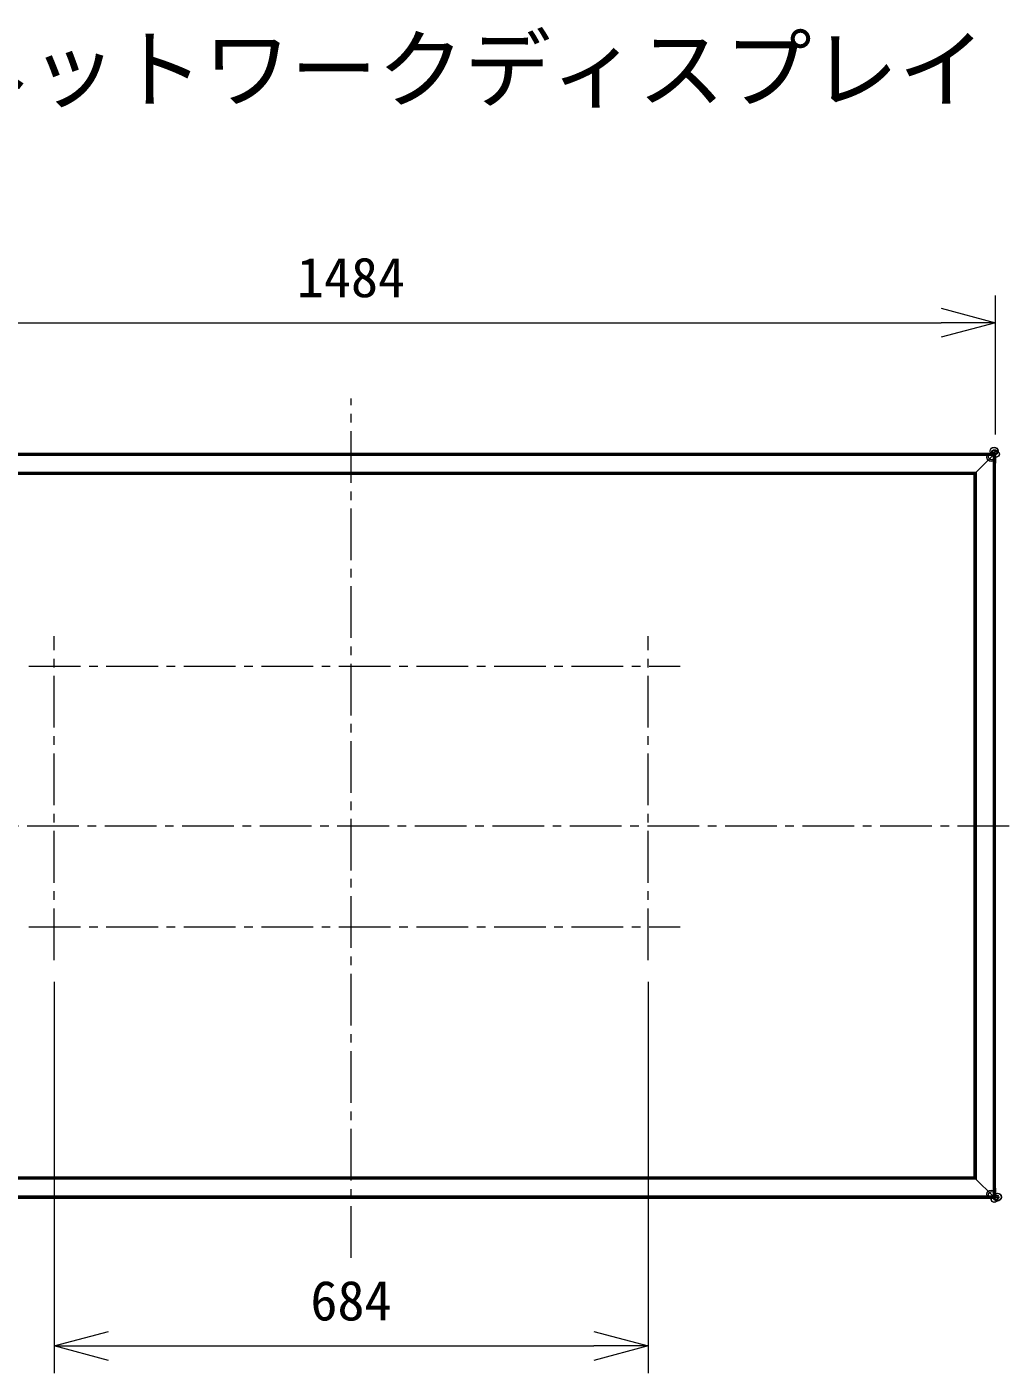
# Model space of a CAD drawing. Units: millimetres, scale not verified. Extents: x -62 to 63, y -57 to 57.
# Drawn here: x -31.6 to 13.6, y -5.2 to 56.8 of the extents above; entities that cross this region are included whole.
import ezdxf
from ezdxf.enums import TextEntityAlignment as Align

# ---------------------------------------------------------------- set-up
doc = ezdxf.new("R2010")
doc.units = ezdxf.units.MM
doc.header["$LTSCALE"] = 0.125
doc.linetypes.add('USER1', pattern=[28.575, 19.05, -3.175, 3.175, -3.175])
for name, color, linetype, lineweight in [('0-0_0', 7, 'Continuous', 18), ('0-5_SUNPO', 3, 'Continuous', 18), ('0-6_GAIKEI', 1, 'Continuous', 18)]:
    doc.layers.add(name, color=color, linetype=linetype, lineweight=lineweight)
doc.layers.add('0-2_MOJI1', color=7, linetype='Continuous')
doc.styles.add('ＭＳ ゴシック', font='')
doc.styles.get('ＭＳ ゴシック').set_extended_font_data('MS Gothic')

# ---------------------------------------------------------------- blocks, each defined once
blk = doc.blocks.new('_Open30')
at = {"layer": '0-0_0'}
blk.add_line((0, 0), (-1, 0), dxfattribs=at)
blk.add_lwpolyline([(-1, 0.26795), (0, 0), (-1, -0.26795)], dxfattribs=at)
blk = doc.blocks.new('D3')
at = {"layer": '0-5_SUNPO'}
for p, q in [((34.1121, 326.2857), (34.1121, 308.2606)), ((61.4721, 326.2857), (61.4721, 308.2606)), ((36.6121, 309.5106), (58.9721, 309.5106))]:
    blk.add_line(p, q, dxfattribs=at)
at = {"layer": '0-5_SUNPO', "xscale": 2.5, "yscale": 2.5, "rotation": 180}
blk.add_blockref('_Open30', (34.1121, 309.5106), dxfattribs=at)
at = {"layer": '0-5_SUNPO', "xscale": 2.5, "yscale": 2.5}
blk.add_blockref('_Open30', (61.4721, 309.5106), dxfattribs=at)
at = {"layer": '0-5_SUNPO', "color": 7, "style": 'ＭＳ ゴシック'}
blk.add_text('684', height=1.833, dxfattribs=at).set_placement((45.9171, 310.1356), align=Align.BOTTOM_LEFT)
blk = doc.blocks.new('D4')
at = {"layer": '0-5_SUNPO'}
for p, q in [((18.1121, 351.5022), (18.1121, 357.9108)), ((77.4721, 351.5022), (77.4721, 357.9108)), ((20.6121, 356.6608), (74.9721, 356.6608))]:
    blk.add_line(p, q, dxfattribs=at)
at = {"layer": '0-5_SUNPO', "xscale": 2.5, "yscale": 2.5, "rotation": 180}
blk.add_blockref('_Open30', (18.1121, 356.6608), dxfattribs=at)
at = {"layer": '0-5_SUNPO', "xscale": 2.5, "yscale": 2.5}
blk.add_blockref('_Open30', (77.4721, 356.6608), dxfattribs=at)
at = {"layer": '0-5_SUNPO', "color": 7, "style": 'ＭＳ ゴシック'}
blk.add_text('1484', height=1.833, dxfattribs=at).set_placement((45.2921, 357.2858), align=Align.BOTTOM_LEFT)

msp = doc.modelspace()

# ---------------------------------------------------------------- linework, layer by layer
at = {"layer": '0-6_GAIKEI', "color": 9, "linetype": 'USER1'}
for p, q in [((-16.6985, 0.0633), (-16.6985, 39.6584)), ((-30.3785, 13.7848), (-30.3785, 28.7104)), ((-3.0185, 13.7848), (-3.0185, 28.7104)), ((-31.5459, 27.3272), (-1.5337, 27.3272)), ((-49.4797, 19.9792), (14.9004, 19.9792)), ((-31.5459, 15.3272), (-1.5337, 15.3272))]:
    msp.add_line(p, q, dxfattribs=at)
at = {"layer": '0-6_GAIKEI', "color": 7}
for p, q in [((-46.2705, 37.1512), (12.8735, 37.1512)), ((12.8735, 37.1395), (12.8735, 37.1512)), ((12.905, 37.1397), (12.97, 37.0748)), ((12.9815, 37.0012), (12.9735, 37.0012)), ((12.9735, 36.6812), (12.9815, 36.6812)), ((12.9815, 37.0012), (12.9815, 36.6812)), ((11.996, 3.7848), (11.9958, 3.7849)), ((12.9815, 3.2772), (12.9735, 3.2772)), ((12.9815, 3.2772), (12.9815, 2.9572)), ((12.8735, 2.8072), (-46.2705, 2.8072)), ((12.8735, 2.8072), (12.8735, 2.819)), ((12.8965, 2.8152), (12.8735, 2.8152)), ((12.8965, 2.8152), (12.8965, 2.8152)), ((12.97, 2.8837), (12.905, 2.8188)), ((12.9735, 2.9572), (12.9815, 2.9572)), ((12.9735, 2.8922), (12.9735, 2.8922))]:
    msp.add_line(p, q, dxfattribs=at)
at = {"layer": '0-6_GAIKEI'}
for p, q in [((-46.2705, 37.1395), (12.8735, 37.1395)), ((-46.2705, 37.083), (12.8735, 37.083)), ((-46.2705, 37.0547), (12.8735, 37.0547)), ((12.0668, 36.2445), (12.8735, 37.0512)), ((12.8769, 37.0467), (12.8689, 37.0467)), ((12.8735, 37.0512), (12.8735, 37.1395)), ((12.8934, 37.1315), (12.8735, 37.1315)), ((12.8735, 37.075), (12.8939, 37.075)), ((12.8769, 37.0467), (12.8939, 37.0749)), ((12.9052, 37.0636), (12.8769, 37.0467)), ((12.8769, 37.0467), (12.8769, 2.9118)), ((12.8941, 37.1308), (12.8934, 37.1315)), ((12.8939, 37.075), (12.8941, 37.1308)), ((12.8939, 37.0749), (12.8939, 37.075)), ((12.961, 37.0639), (12.9052, 37.0636)), ((12.9052, 37.0636), (12.9052, 37.0636)), ((12.9052, 37.0636), (12.9052, 2.8949)), ((12.9618, 37.0632), (12.961, 37.0639)), ((12.9618, 37.0632), (12.9618, 2.8953)), ((-45.4895, 36.2702), (12.0925, 36.2702)), ((-45.4638, 36.2445), (12.0668, 36.2445)), ((-45.3928, 36.1735), (11.9958, 36.1735)), ((11.9958, 36.1735), (11.996, 36.1737)), ((11.9958, 36.1735), (11.9958, 3.7849)), ((11.996, 36.1737), (11.996, 3.7848)), ((12.0284, 36.2062), (12.0284, 3.7523)), ((12.0421, 36.2199), (12.0421, 3.7386)), ((12.0668, 36.2445), (12.0668, 3.714)), ((12.0925, 36.2702), (12.0925, 3.6883)), ((12.0421, 3.7386), (-45.4392, 3.7386)), ((12.0284, 3.7523), (-45.4255, 3.7523)), ((11.996, 3.7848), (-45.393, 3.7848)), ((11.9958, 3.7849), (-45.3928, 3.7849)), ((12.0284, 3.7523), (11.996, 3.7848)), ((12.0421, 3.7386), (12.0284, 3.7523)), ((12.0668, 3.714), (12.0421, 3.7386)), ((12.0925, 3.6883), (-45.4895, 3.6883)), ((12.0668, 3.714), (-45.4638, 3.714)), ((12.8735, 2.9072), (12.0668, 3.714)), ((12.8735, 2.9038), (-46.2705, 2.9038)), ((12.8735, 2.8755), (-46.2705, 2.8755)), ((12.8735, 2.819), (-46.2705, 2.819)), ((12.8689, 2.9118), (12.8769, 2.9118)), ((12.8735, 2.819), (12.8735, 2.9072)), ((12.8939, 2.8835), (12.8735, 2.8835)), ((12.8735, 2.827), (12.8934, 2.827)), ((12.8769, 2.9118), (12.9052, 2.8949)), ((12.8939, 2.8835), (12.8769, 2.9118)), ((12.8934, 2.827), (12.8941, 2.8277)), ((12.8939, 2.8835), (12.8939, 2.8835)), ((12.8941, 2.8277), (12.8939, 2.8835)), ((12.9052, 2.8949), (12.9052, 2.8949)), ((12.9052, 2.8949), (12.961, 2.8946)), ((12.961, 2.8946), (12.9618, 2.8953))]:
    msp.add_line(p, q, dxfattribs=at)
at = {"layer": '0-6_GAIKEI', "color": 7}
for points in [[(12.8735, 37.1432), (12.8965, 37.1432), (12.8965, 37.1432)], [(12.9735, 37.0663), (12.9735, 37.0663), (12.9735, 2.8922)]]:
    msp.add_lwpolyline(points, dxfattribs=at)
at = {"layer": '0-6_GAIKEI'}
for points in [[(-45.4392, 36.2199), (12.0421, 36.2199), (12.0668, 36.2445)], [(-45.4255, 36.2062), (12.0284, 36.2062), (12.0421, 36.2199)], [(-45.393, 36.1737), (11.996, 36.1737), (12.0284, 36.2062)]]:
    msp.add_lwpolyline(points, dxfattribs=at)
for centre, radius in [((12.9223, 37.2435), 0.1846), ((12.9166, 37.2351), 0.1781), ((12.9362, 37.1824), 0.122), ((12.9407, 37.1679), 0.1067), ((13.0305, 37.1012), 0.1404), ((13.0258, 37.1028), 0.1355), ((12.7922, 36.9618), 0.1977), ((12.8166, 36.9932), 0.1579), ((12.8233, 36.9863), 0.1581), ((12.875, 37.0404), 0.0394), ((12.8679, 37.1512), 0.0297), ((12.8812, 37.0509), 0.0272), ((12.8823, 37.0518), 0.0258), ((12.8827, 37.0528), 0.0248), ((12.8872, 37.0548), 0.0201), ((12.8821, 37.1468), 0.0149), ((12.9268, 37.1076), 0.041), ((12.8921, 37.0707), 0.00457), ((12.9179, 37.116), 0.0288), ((12.9108, 37.1237), 0.0184), ((12.8941, 37.0752), 0.0004), ((12.9371, 37.1282), 0.0432), ((12.9073, 37.1288), 0.0122), ((12.9383, 37.096), 0.0404), ((12.9042, 37.1354), 0.00486), ((12.9033, 37.1371), 0.00313), ((12.9037, 37.1371), 0.00317), ((12.9036, 37.1381), 0.00212), ((12.9053, 37.0637), 0.00013), ((12.9582, 37.1078), 0.0442), ((12.949, 37.0849), 0.0249), ((12.9573, 37.0781), 0.0142), ((12.9605, 37.0762), 0.0105), ((12.9663, 37.0737), 0.00417), ((12.9766, 37.0534), 0.0132), ((12.9674, 37.073), 0.00312), ((12.9683, 37.0733), 0.00217), ((12.7921, 2.9966), 0.1977), ((12.8166, 2.9655), 0.1581), ((12.8235, 2.9722), 0.1579), ((12.9315, 2.7582), 0.1404), ((12.9331, 2.7629), 0.1355), ((12.8729, 2.9125), 0.0368), ((12.8775, 2.9146), 0.0351), ((12.8814, 2.9073), 0.0268), ((12.8827, 2.9063), 0.0252), ((12.8834, 2.9042), 0.0232), ((12.8836, 2.8122), 0.0132), ((12.9263, 2.8505), 0.0404), ((13.0653, 2.8721), 0.1781), ((13.0737, 2.8664), 0.1846), ((12.9151, 2.8397), 0.0249), ((13.0126, 2.8525), 0.122), ((12.9981, 2.848), 0.1067), ((12.899, 2.8975), 0.00666), ((12.938, 2.8305), 0.0442), ((12.9083, 2.8315), 0.0142), ((12.9064, 2.8282), 0.0105), ((12.9379, 2.862), 0.041), ((12.904, 2.8224), 0.00417), ((12.9032, 2.8213), 0.00312), ((12.9036, 2.8204), 0.00217), ((12.9056, 2.8945), 0.0005), ((12.9584, 2.8516), 0.0432), ((12.9462, 2.8709), 0.0288), ((12.9539, 2.8779), 0.0184), ((12.959, 2.8815), 0.0122), ((12.9814, 2.9208), 0.0297), ((12.9657, 2.8845), 0.00486), ((12.977, 2.9066), 0.0149), ((12.9673, 2.885), 0.00317), ((12.9674, 2.8855), 0.00313), ((12.9683, 2.8852), 0.00212)]:
    msp.add_circle(centre, radius, dxfattribs=at)
at = {"layer": '0-6_GAIKEI', "color": 7}
for centre, start, end in [((12.8965, 37.1312), 45, 90), ((12.8965, 2.8272), 270, 315), ((12.9615, 2.8922), 315, 0)]:
    msp.add_arc(centre, 0.012, start, end, dxfattribs=at)
at = {"layer": '0-6_GAIKEI'}
msp.add_arc((12.9615, 37.0663), 0.012, 0, 45, dxfattribs=at)
for centre, major_axis, start_param, end_param in [((12.8941, 37.111), (0.0198, 0.0198), 0, 1.0471976), ((12.9412, 37.0639), (0.0198, 0.0198), 5.2359878, 6.2831853), ((12.8941, 2.8475), (0.0198, -0.0198), 5.2359878, 6.2831853), ((12.9412, 2.8946), (0.0198, -0.0198), 0, 1.0471976)]:
    msp.add_ellipse(centre, major_axis=major_axis, ratio=0.57735, start_param=start_param, end_param=end_param, dxfattribs=at)
at = {"layer": '0-6_GAIKEI', "color": 7}
for centre, major_axis, start_param, end_param in [((12.8965, 37.1312), (0.00848, 0.00848), 0, 0.7854502), ((12.9615, 37.0663), (-0.00848, -0.00848), 2.3561424, 3.1415927), ((12.8965, 2.8272), (-0.00848, 0.00848), 2.3561424, 3.1415927), ((12.9615, 2.8922), (0.00848, -0.00848), 0, 0.7854502)]:
    msp.add_ellipse(centre, major_axis=major_axis, ratio=0.999896, start_param=start_param, end_param=end_param, dxfattribs=at)

# ---------------------------------------------------------------- block references
at = {"layer": '0-5_SUNPO'}
for name in ['D4', 'D3']:
    msp.add_blockref(name, (-64.4907, -313.5009), dxfattribs=at)

# ---------------------------------------------------------------- texts
at = {"layer": '0-2_MOJI1', "style": 'ＭＳ ゴシック'}
msp.add_text('ネットワークディスプレイ', height=2.933, dxfattribs=at).set_placement((-35.4907, 52.4991), align=Align.BOTTOM_LEFT)

doc.saveas('drawing.dxf')
